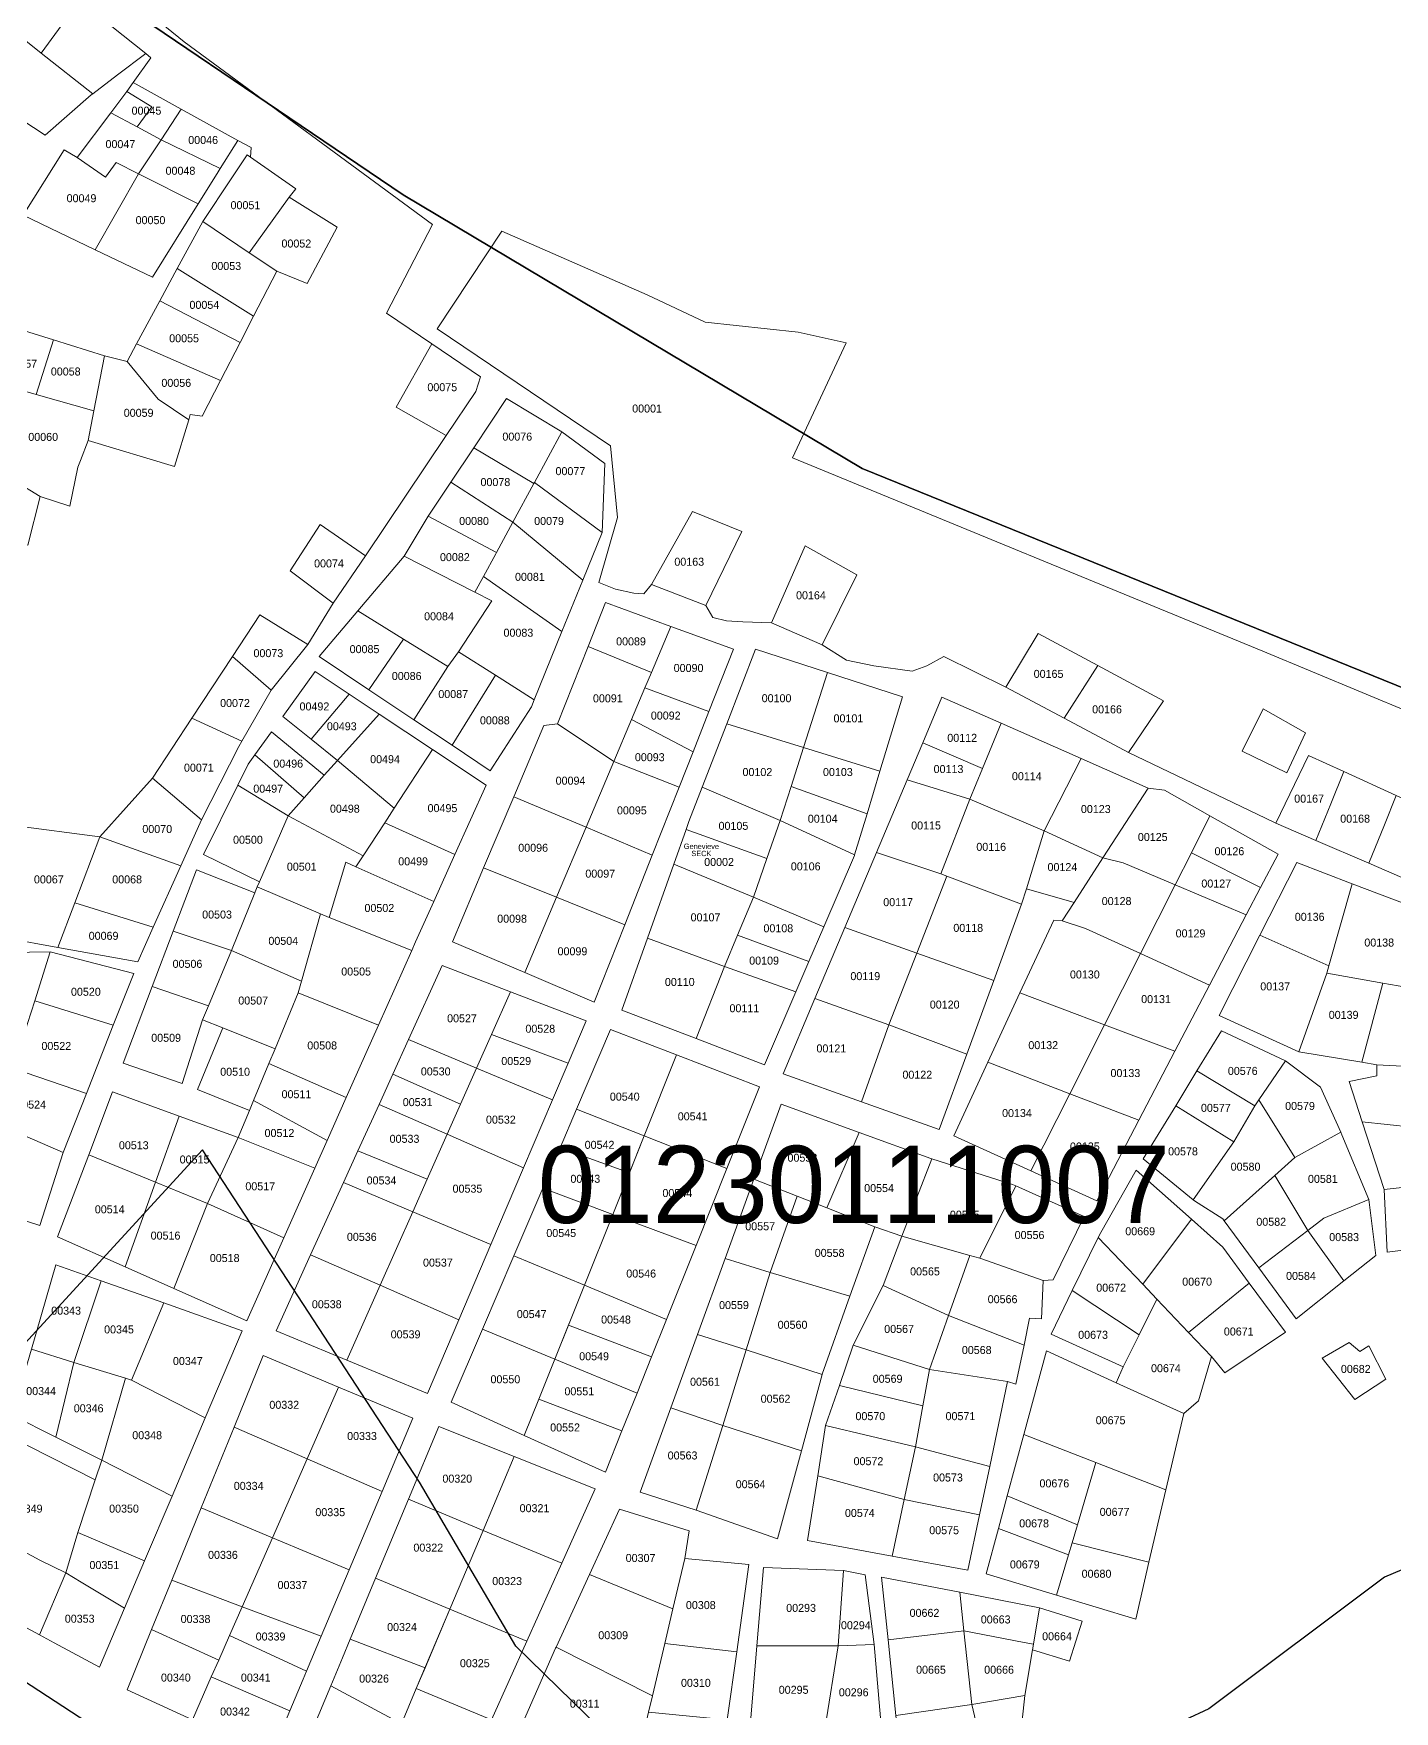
# Model space of a CAD drawing. Header units: metres. Extents: x 245225 to 248406, y 1633796 to 1637634.
# Drawn here: x 245868.9 to 246124, y 1635891.8 to 1636206.3 of the extents above; entities that cross this region are included whole.
import ezdxf
from ezdxf.enums import TextEntityAlignment as Align

# ---------------------------------------------------------------- set-up
doc = ezdxf.new("R2010")
doc.units = ezdxf.units.M
doc.header["$MEASUREMENT"] = 0
doc.layers.add('historique_numero_parcelle', color=7, linetype='Continuous')
doc.layers.add('limites_sections', color=7, linetype='Continuous')
doc.layers.add('LIMITES_PARCELLES', color=7, linetype='Continuous', lineweight=0, true_color=0xffffff)
doc.layers.add('Toponymie', color=7, linetype='Continuous', lineweight=30)
doc.styles.add('Style-FANCY', font='FANCY.shx')

msp = doc.modelspace()

# ---------------------------------------------------------------- linework, layer by layer
at = {"layer": 'limites_parcelles', "flags": 128}
for points in [[(245835.614, 1636254.648), (245897.129, 1636204.774), (245943.696, 1636170.511), (245935.054, 1636153.869), (245943.553, 1636148.119), (245936.903, 1636136.245), (245946.269, 1636130.983), (245931.113, 1636108.426), (245922.646, 1636114.247), (245917.037, 1636105.569), (245925.08, 1636099.536), (245920.318, 1636091.81), (245920.318, 1636091.81), (245911.322, 1636097.314), (245906.217, 1636089.549), (245898.617, 1636077.989), (245891.214, 1636066.728), (245881.371, 1636055.721), (245865.179, 1636057.838)], [(245867.842, 1636110.419), (245870.153, 1636119.539), (245875.762, 1636117.74), (245877.244, 1636125.042), (245877.714, 1636126.27), (245879.149, 1636130.016), (245895.341, 1636125.148), (245898.012, 1636133.922), (245898.305, 1636134.885), (245900.527, 1636134.567), (245903.975, 1636141.28), (245907.631, 1636148.399), (245910.164, 1636153.331), (245914.497, 1636161.766), (245920.212, 1636159.438), (245925.821, 1636170.021), (245916.825, 1636175.63), (245918.095, 1636177.218), (245909.581, 1636183.159), (245909.697, 1636184.931), (245907.208, 1636186.28), (245896.622, 1636192.145), (245887.629, 1636197.128), (245890.912, 1636201.732), (245889.944, 1636202.552), (245877.574, 1636212.408), (245870.364, 1636202.618), (245860.443, 1636210.556)], [(246124.281, 1636063.473), (246114.48, 1636067.957), (246107.855, 1636070.988), (246101.717, 1636058.288), (246099.765, 1636059.222), (246074.094, 1636071.517), (246080.656, 1636081.253), (246068.366, 1636087.841), (246057.161, 1636093.848), (246051.128, 1636083.793), (246039.502, 1636089.561), (246036.327, 1636087.762), (246033.575, 1636086.81), (246026.379, 1636087.762), (246021.299, 1636088.82), (246016.732, 1636091.731), (246023.188, 1636104.854), (246013.557, 1636110.252), (246007.207, 1636095.858), (246001.825, 1636096.017), (245998.756, 1636096.229), (245996.216, 1636096.864), (245994.92, 1636099.086), (246001.666, 1636112.977), (245992.406, 1636116.681), (245984.733, 1636103.055), (245983.304, 1636101.309), (245981.399, 1636101.415), (245978.013, 1636102.156), (245974.838, 1636103.426), (245978.33, 1636115.596), (245977.06, 1636129.037), (245944.569, 1636150.945), (245956.661, 1636169.254), (245983.913, 1636157.348), (245994.761, 1636152.188), (246012.223, 1636150.336), (246021.219, 1636148.352), (246011.165, 1636126.788), (246099.271, 1636090.54), (246127.185, 1636078.899)]]:
    msp.add_lwpolyline(points, dxfattribs=at)
for points in [[(245870.364, 1636202.618), (245880.032, 1636195.021), (245879.757, 1636194.813), (245871.092, 1636187.272), (245851.91, 1636199.84), (245860.443, 1636210.556), (245870.364, 1636202.618)], [(245889.944, 1636202.552), (245884.674, 1636198.548), (245880.032, 1636195.021), (245870.364, 1636202.618), (245877.574, 1636212.408), (245889.944, 1636202.552)], [(245888.344, 1636188.811), (245891.071, 1636192.59), (245886.388, 1636195.467), (245887.629, 1636197.128), (245896.622, 1636192.145), (245892.837, 1636186.401), (245888.344, 1636188.811)], [(245888.344, 1636188.811), (245892.837, 1636186.401), (245888.631, 1636180.017), (245884.404, 1636182.145), (245882.419, 1636179.366), (245877.111, 1636183.039), (245883.4, 1636191.463), (245888.344, 1636188.811)], [(245903.91, 1636180.993), (245903.327, 1636180.058), (245899.796, 1636174.397), (245888.631, 1636180.017), (245892.837, 1636186.401), (245903.91, 1636180.993)], [(245877.111, 1636183.039), (245882.419, 1636179.366), (245884.404, 1636182.145), (245888.631, 1636180.017), (245880.475, 1636165.773), (245866.991, 1636172.257), (245874.664, 1636184.494), (245877.111, 1636183.039)], [(245909.581, 1636183.159), (245918.095, 1636177.218), (245916.825, 1636175.63), (245909.347, 1636165.226), (245900.633, 1636171.08), (245905.965, 1636179.044), (245908.994, 1636183.568), (245909.581, 1636183.159)], [(245914.497, 1636161.766), (245909.347, 1636165.226), (245916.825, 1636175.63), (245925.821, 1636170.021), (245920.212, 1636159.438), (245914.497, 1636161.766)], [(245909.347, 1636165.226), (245914.497, 1636161.766), (245910.164, 1636153.331), (245895.857, 1636162.241), (245900.633, 1636171.08), (245909.347, 1636165.226)], [(245898.012, 1636133.922), (245892.285, 1636137.742), (245886.451, 1636144.833), (245888.239, 1636148.142), (245903.975, 1636141.28), (245900.527, 1636134.567), (245898.305, 1636134.885), (245898.012, 1636133.922)], [(245946.269, 1636130.983), (245936.903, 1636136.245), (245943.553, 1636148.119), (245952.692, 1636141.936), (245951.8, 1636139.216), (245946.269, 1636130.983)], [(245886.451, 1636144.833), (245892.285, 1636137.742), (245898.012, 1636133.922), (245895.341, 1636125.148), (245879.149, 1636130.016), (245880.227, 1636135.592), (245882.218, 1636145.891), (245886.451, 1636144.833)], [(245869.396, 1636138.67), (245880.227, 1636135.592), (245879.149, 1636130.016), (245877.714, 1636126.27), (245877.244, 1636125.042), (245875.762, 1636117.74), (245870.153, 1636119.539), (245856.079, 1636128.144), (245857.145, 1636132.83), (245859.134, 1636141.585), (245869.396, 1636138.67)], [(245962.703, 1636121.966), (245951.423, 1636128.627), (245957.587, 1636137.901), (245967.943, 1636131.63), (245962.815, 1636122.174), (245962.703, 1636121.966)], [(245870.153, 1636119.539), (245867.842, 1636110.419), (245853.596, 1636114.148), (245855.364, 1636124.432), (245855.759, 1636126.735), (245856.079, 1636128.144), (245870.153, 1636119.539)], [(245975.457, 1636112.792), (245971.838, 1636103.845), (245958.77, 1636114.714), (245962.703, 1636121.966), (245962.815, 1636122.174), (245975.457, 1636112.792)], [(245955.677, 1636109.009), (245955.548, 1636108.771), (245953.238, 1636104.513), (245951.645, 1636101.573), (245938.415, 1636108.347), (245942.902, 1636115.808), (245955.677, 1636109.009)], [(245971.838, 1636103.845), (245967.938, 1636094.203), (245953.238, 1636104.513), (245955.548, 1636108.771), (245955.677, 1636109.009), (245958.77, 1636114.714), (245971.838, 1636103.845)], [(245951.645, 1636101.573), (245954.795, 1636099.959), (245948.578, 1636090.434), (245946.593, 1636087.656), (245938.277, 1636092.793), (245929.71, 1636098.085), (245938.415, 1636108.347), (245951.645, 1636101.573)], [(245967.938, 1636094.203), (245962.758, 1636081.4), (245955.525, 1636086.008), (245948.578, 1636090.434), (245954.795, 1636099.959), (245951.645, 1636101.573), (245953.238, 1636104.513), (245967.938, 1636094.203)], [(245995.499, 1636079.2), (245983.502, 1636083.667), (245984.724, 1636086.565), (245988.357, 1636095.184), (246000.116, 1636090.884), (245995.499, 1636079.2)], [(245955.525, 1636086.008), (245947.354, 1636072.895), (245940.179, 1636077.679), (245946.593, 1636087.656), (245948.578, 1636090.434), (245955.525, 1636086.008)], [(245984.724, 1636086.565), (245983.502, 1636083.667), (245980.99, 1636077.708), (245977.669, 1636069.83), (245967.096, 1636076.914), (245972.833, 1636091.425), (245984.724, 1636086.565)], [(245947.354, 1636072.895), (245955.525, 1636086.008), (245962.758, 1636081.4), (245962.228, 1636080.089), (245954.502, 1636068.13), (245947.354, 1636072.895)], [(245907.995, 1636073.687), (245907.406, 1636072.654), (245900.421, 1636058.896), (245891.214, 1636066.728), (245898.617, 1636077.989), (245907.995, 1636073.687)], [(245977.669, 1636069.83), (245972.484, 1636057.53), (245958.904, 1636063.234), (245964.556, 1636076.597), (245967.096, 1636076.914), (245977.669, 1636069.83)], [(246013.205, 1636072.466), (246010.874, 1636065.161), (246008.85, 1636058.817), (245994.252, 1636065.057), (245998.847, 1636076.934), (246013.205, 1636072.466)], [(246065.238, 1636070.425), (246058.292, 1636056.863), (246044.401, 1636062.816), (246046.774, 1636068.565), (246050.267, 1636077.029), (246065.238, 1636070.425)], [(245947.893, 1636052.436), (245934.742, 1636058.369), (245936.54, 1636061.125), (245943.692, 1636072.086), (245953.735, 1636065.405), (245947.893, 1636052.436)], [(245919.617, 1636063.016), (245916.642, 1636059.69), (245907.197, 1636065.408), (245909.152, 1636069.374), (245910.393, 1636071.084), (245919.617, 1636063.016)], [(245936.54, 1636061.125), (245934.742, 1636058.369), (245930.718, 1636052.201), (245916.642, 1636059.69), (245919.617, 1636063.016), (245923.418, 1636067.265), (245925.899, 1636070.04), (245936.54, 1636061.125)], [(246114.48, 1636067.957), (246112.023, 1636061.901), (246109.239, 1636055.039), (246101.717, 1636058.288), (246107.855, 1636070.988), (246114.48, 1636067.957)], [(246124.281, 1636063.473), (246122.059, 1636057.993), (246119.128, 1636050.767), (246109.239, 1636055.039), (246112.023, 1636061.901), (246114.48, 1636067.957), (246124.281, 1636063.473)], [(246006.368, 1636051.697), (245991.211, 1636057.077), (245991.756, 1636058.605), (245994.252, 1636065.057), (246008.85, 1636058.817), (246006.368, 1636051.697)], [(246058.292, 1636056.863), (246054.981, 1636046), (246054.092, 1636043.083), (246040.047, 1636048.389), (246038.977, 1636048.793), (246044.401, 1636062.816), (246058.292, 1636056.863)], [(246085.9, 1636052.753), (246082.869, 1636046.743), (246073.112, 1636050.889), (246069.337, 1636051.802), (246077.798, 1636064.884), (246080.867, 1636064.461), (246089.388, 1636059.671), (246085.9, 1636052.753)], [(246137.7, 1636057.335), (246135.917, 1636052.598), (246132.976, 1636044.786), (246119.128, 1636050.767), (246122.059, 1636057.993), (246124.281, 1636063.473), (246137.7, 1636057.335)], [(245930.718, 1636052.201), (245929.35, 1636050.105), (245927.437, 1636050.959), (245924.345, 1636040.607), (245922.675, 1636041.275), (245910.864, 1636046.356), (245911.263, 1636047.275), (245916.642, 1636059.69), (245930.718, 1636052.201)], [(245881.371, 1636055.721), (245876.667, 1636043.356), (245873.488, 1636035.003), (245863.933, 1636036.707), (245864.593, 1636047.913), (245865.179, 1636057.838), (245881.371, 1636055.721)], [(245947.893, 1636052.436), (245943.915, 1636043.605), (245929.35, 1636050.105), (245930.718, 1636052.201), (245934.742, 1636058.369), (245947.893, 1636052.436)], [(246022.799, 1636052.369), (246022.765, 1636052.255), (246017.032, 1636038.879), (246003.823, 1636044.397), (246006.368, 1636051.697), (246008.85, 1636058.817), (246022.799, 1636052.369)], [(246038.977, 1636048.793), (246040.047, 1636048.389), (246034.423, 1636033.937), (246020.972, 1636038.731), (246026.892, 1636052.783), (246038.977, 1636048.793)], [(245929.35, 1636050.105), (245943.915, 1636043.605), (245940.506, 1636036.036), (245939.79, 1636034.429), (245924.345, 1636040.607), (245927.437, 1636050.959), (245929.35, 1636050.105)], [(246003.823, 1636044.397), (246000.862, 1636037.32), (245998.399, 1636031.432), (245983.968, 1636036.749), (245988.914, 1636050.629), (246003.823, 1636044.397)], [(246076.363, 1636033.84), (246066.051, 1636038.532), (246061.712, 1636040.014), (246063.92, 1636043.428), (246069.337, 1636051.802), (246073.112, 1636050.889), (246082.869, 1636046.743), (246076.363, 1636033.84)], [(245922.675, 1636041.275), (245919.159, 1636028.7), (245906.006, 1636034.449), (245910.39, 1636045.253), (245910.451, 1636045.402), (245910.864, 1636046.356), (245922.675, 1636041.275)], [(246129.11, 1636041.987), (246126.074, 1636027.534), (246121.773, 1636028.302), (246111.257, 1636030.18), (246111.647, 1636031.543), (246116.058, 1636046.95), (246129.11, 1636041.987)], [(245924.345, 1636040.607), (245939.79, 1636034.429), (245933.559, 1636020.429), (245918.547, 1636026.511), (245919.159, 1636028.7), (245922.675, 1636041.275), (245924.345, 1636040.607)], [(246061.712, 1636040.014), (246066.051, 1636038.532), (246076.363, 1636033.84), (246069.632, 1636020.492), (246053.774, 1636026.467), (246060.124, 1636040.119), (246061.712, 1636040.014)], [(246111.647, 1636031.543), (246111.257, 1636030.18), (246106.056, 1636015.46), (246091.133, 1636022.234), (246098.758, 1636037.316), (246111.647, 1636031.543)], [(245869.164, 1636024.994), (245867.825, 1636020.753), (245851.86, 1636024.039), (245851.954, 1636025.152), (245852.69, 1636033.84), (245872.058, 1636034.157), (245869.164, 1636024.994)], [(245919.159, 1636028.7), (245918.547, 1636026.511), (245914.187, 1636016.01), (245904.38, 1636019.926), (245900.609, 1636021.431), (245901.708, 1636024.083), (245906.006, 1636034.449), (245919.159, 1636028.7)], [(245958.293, 1636026.703), (245954.729, 1636018.677), (245951.934, 1636012.385), (245939.188, 1636017.713), (245945.506, 1636031.617), (245958.293, 1636026.703)], [(245901.708, 1636024.083), (245900.609, 1636021.431), (245896.799, 1636009.525), (245885.737, 1636013.282), (245891.179, 1636027.658), (245901.708, 1636024.083)], [(246126.074, 1636027.534), (246133.478, 1636025.535), (246139.349, 1636023.949), (246138.906, 1636022.375), (246137.435, 1636012.133), (246120.661, 1636013.026), (246117.857, 1636013.493), (246121.773, 1636028.302), (246126.074, 1636027.534)], [(245883.884, 1636020.405), (245878.854, 1636007.649), (245865.155, 1636012.298), (245867.825, 1636020.753), (245869.164, 1636024.994), (245883.884, 1636020.405)], [(245914.187, 1636016.01), (245918.547, 1636026.511), (245933.559, 1636020.429), (245927.534, 1636006.89), (245913.03, 1636013.222), (245914.187, 1636016.01)], [(245914.187, 1636016.01), (245913.03, 1636013.222), (245910.163, 1636006.318), (245909.385, 1636004.444), (245899.666, 1636008.367), (245904.38, 1636019.926), (245914.187, 1636016.01)], [(246103.516, 1636013.767), (246098.535, 1636006.404), (246097.803, 1636005.322), (246086.951, 1636011.855), (246091.557, 1636019.376), (246103.516, 1636013.767)], [(245966.185, 1636006.428), (245960.752, 1635993.668), (245946.421, 1635999.969), (245948.938, 1636005.639), (245951.934, 1636012.385), (245966.185, 1636006.428)], [(246113.878, 1636000.393), (246105.308, 1635995.625), (246098.535, 1636006.404), (246103.516, 1636013.767), (246110.077, 1636008.793), (246113.878, 1636000.393)], [(246137.435, 1636012.133), (246136.76, 1636007.432), (246135.372, 1636007.84), (246135.266, 1636005.3), (246134.805, 1636001.869), (246127.264, 1636001.34), (246117.919, 1636002.321), (246115.475, 1636009.851), (246120.661, 1636010.909), (246120.661, 1636013.026), (246137.435, 1636012.133)], [(245923.935, 1635998.805), (245921.629, 1635993.623), (245907.276, 1635999.365), (245909.385, 1636004.444), (245910.163, 1636006.318), (245923.935, 1635998.805)], [(246023.632, 1636000.319), (246017.586, 1635986.186), (246012.042, 1635988.365), (246003.911, 1635991.56), (246009.006, 1636005.618), (246023.632, 1636000.319)], [(246105.308, 1635995.625), (246101.566, 1635992.269), (246092.056, 1635983.742), (246091.768, 1635984.134), (246086.477, 1635987.52), (246086.242, 1635987.711), (246093.834, 1635998.575), (246097.803, 1636005.322), (246098.535, 1636006.404), (246105.308, 1635995.625)], [(246133.316, 1635990.894), (246122.037, 1635989.637), (246117.919, 1636002.321), (246127.264, 1636001.34), (246134.805, 1636001.869), (246133.316, 1635990.894)], [(245857.143, 1635987.07), (245861.58, 1636000.397), (245861.898, 1636001.984), (245874.492, 1635996.587), (245870.128, 1635982.854), (245857.143, 1635987.07)], [(245960.752, 1635993.668), (245954.645, 1635979.323), (245939.982, 1635985.47), (245942.698, 1635991.587), (245946.421, 1635999.969), (245960.752, 1635993.668)], [(246037.265, 1635995.39), (246031.635, 1635980.861), (246026.555, 1635982.661), (246017.586, 1635986.186), (246023.632, 1636000.319), (246037.052, 1635995.458), (246037.265, 1635995.39)], [(246119.179, 1635987.732), (246110.732, 1635984.248), (246107.741, 1635981.96), (246101.566, 1635992.269), (246105.308, 1635995.625), (246113.878, 1636000.393), (246114.099, 1635999.903), (246119.179, 1635987.732)], [(246052.982, 1635990.327), (246046.24, 1635976.734), (246044.38, 1635977.26), (246031.635, 1635980.861), (246037.265, 1635995.39), (246052.398, 1635990.589), (246052.982, 1635990.327)], [(246085.915, 1635984.044), (246076.786, 1635971.862), (246068.446, 1635980.647), (246068.908, 1635981.593), (246075.576, 1635993.235), (246085.915, 1635984.044)], [(246058.113, 1635972.598), (246046.24, 1635976.734), (246052.982, 1635990.327), (246065.839, 1635984.557), (246060.018, 1635972.703), (246058.113, 1635972.598)], [(246122.037, 1635989.637), (246133.316, 1635990.894), (246131.679, 1635978.831), (246131.138, 1635978.948), (246122.566, 1635977.889), (246122.037, 1635989.637)], [(246017.586, 1635986.186), (246026.555, 1635982.661), (246021.922, 1635969.659), (246006.976, 1635974.088), (246012.042, 1635988.365), (246017.586, 1635986.186)], [(246114.46, 1635972.497), (246107.741, 1635981.96), (246110.732, 1635984.248), (246119.179, 1635987.732), (246120.449, 1635977.254), (246114.46, 1635972.497)], [(246096.749, 1635972.067), (246085.353, 1635962.839), (246079.458, 1635969.047), (246076.786, 1635971.862), (246085.915, 1635984.044), (246091.768, 1635978.842), (246096.749, 1635972.067)], [(246076.129, 1635962.409), (246063.579, 1635970.694), (246068.446, 1635980.647), (246076.786, 1635971.862), (246079.458, 1635969.047), (246076.129, 1635962.409)], [(246054.539, 1635960.466), (246040.393, 1635965.986), (246044.38, 1635977.26), (246046.24, 1635976.734), (246058.113, 1635972.598), (246057.796, 1635965.401), (246055.573, 1635965.507), (246054.539, 1635960.466)], [(246021.922, 1635969.659), (246016.712, 1635955.038), (246016.697, 1635954.982), (246002.48, 1635959.548), (246006.976, 1635974.088), (246021.922, 1635969.659)], [(245876.463, 1635957.231), (245881.579, 1635972.525), (245893.332, 1635968.358), (245887.282, 1635953.883), (245886.147, 1635954.234), (245876.463, 1635957.231)], [(246089.652, 1635958.31), (246085.353, 1635962.839), (246096.749, 1635972.067), (246103.516, 1635962.861), (246092.192, 1635955.241), (246089.652, 1635958.31)], [(246085.353, 1635962.839), (246089.652, 1635958.31), (246087.217, 1635950.015), (246084.466, 1635947.621), (246071.825, 1635953.391), (246073.12, 1635956.409), (246076.129, 1635962.409), (246079.458, 1635969.047), (246085.353, 1635962.839)], [(246054.539, 1635960.466), (246053.033, 1635953.124), (246051.446, 1635953.653), (246036.821, 1635955.885), (246040.393, 1635965.986), (246054.539, 1635960.466)], [(245966.626, 1635957.836), (245963.635, 1635950.357), (245960.899, 1635943.515), (245947.2, 1635949.738), (245953.057, 1635963.447), (245966.626, 1635957.836)], [(246071.825, 1635953.391), (246084.466, 1635947.621), (246081.125, 1635933.313), (246067.992, 1635938.447), (246054.502, 1635943.72), (246058.735, 1635959.367), (246071.825, 1635953.391)], [(246115.475, 1635960.956), (246117.486, 1635959.263), (246119.179, 1635960.321), (246122.354, 1635954.077), (246116.533, 1635950.267), (246110.395, 1635957.993), (246115.475, 1635960.956)], [(245873.099, 1635943.232), (245876.463, 1635957.231), (245886.147, 1635954.234), (245881.72, 1635938.906), (245881.716, 1635938.893), (245873.099, 1635943.232)], [(246051.446, 1635953.653), (246048.103, 1635937.704), (246034.175, 1635941.386), (246035.584, 1635949.105), (246036.821, 1635955.885), (246051.446, 1635953.653)], [(245887.282, 1635953.883), (245901.105, 1635946.804), (245894.889, 1635932.159), (245881.72, 1635938.906), (245886.147, 1635954.234), (245887.282, 1635953.883)], [(245880.509, 1635935.238), (245877.228, 1635925.308), (245874.979, 1635917.767), (245870.085, 1635920.148), (245858.84, 1635926.237), (245863.881, 1635943.644), (245880.509, 1635935.238)], [(245894.889, 1635932.159), (245889.739, 1635920.028), (245877.228, 1635925.308), (245880.509, 1635935.238), (245881.716, 1635938.893), (245881.72, 1635938.906), (245894.889, 1635932.159)], [(246081.125, 1635933.313), (246077.956, 1635919.745), (246063.533, 1635923.381), (246064.541, 1635926.788), (246067.992, 1635938.447), (246081.125, 1635933.313)], [(246062.866, 1635921.129), (246049.727, 1635926.076), (246051.39, 1635932.222), (246064.541, 1635926.788), (246063.533, 1635923.381), (246062.866, 1635921.129)], [(245990.98, 1635920.468), (245988.755, 1635911.024), (245973.098, 1635917.44), (245978.743, 1635929.729), (245991.774, 1635925.628), (245990.98, 1635920.468)], [(245874.979, 1635917.767), (245870.036, 1635906.162), (245864.395, 1635909.225), (245855.336, 1635914.142), (245858.84, 1635926.237), (245870.085, 1635920.148), (245874.979, 1635917.767)], [(245889.739, 1635920.028), (245885.983, 1635911.179), (245877.84, 1635916.054), (245874.979, 1635917.767), (245877.228, 1635925.308), (245889.739, 1635920.028)], [(246000.695, 1635902.972), (245987.224, 1635904.521), (245988.755, 1635911.024), (245990.98, 1635920.468), (246002.953, 1635919.344), (246000.695, 1635902.972)], [(246077.956, 1635919.745), (246075.47, 1635909.098), (246060.631, 1635913.577), (246062.866, 1635921.129), (246063.533, 1635923.381), (246077.956, 1635919.745)], [(245885.983, 1635911.179), (245881.265, 1635900.066), (245872.767, 1635904.68), (245870.036, 1635906.162), (245874.979, 1635917.767), (245877.84, 1635916.054), (245885.983, 1635911.179)], [(245988.755, 1635911.024), (245987.224, 1635904.521), (245984.917, 1635894.729), (245966.859, 1635903.858), (245973.098, 1635917.44), (245988.755, 1635911.024)], [(245908.015, 1635911.412), (245905.651, 1635906.03), (245904.632, 1635903.71), (245903.624, 1635901.417), (245891.048, 1635907.126), (245894.824, 1635916.401), (245908.015, 1635911.412)], [(246057.43, 1635911.223), (246056.287, 1635904.398), (246054.581, 1635904.73), (246043.267, 1635906.929), (246042.493, 1635914.124), (246057.43, 1635911.223)], [(246056.114, 1635903.37), (246056.287, 1635904.398), (246057.43, 1635911.223), (246065.463, 1635908.734), (246063.082, 1635901.193), (246056.114, 1635903.37)], [(245903.624, 1635901.417), (245902.24, 1635898.265), (245898.72, 1635890.252), (245886.451, 1635895.833), (245891.048, 1635907.126), (245903.624, 1635901.417)], [(245919.45, 1635897.853), (245916.959, 1635891.929), (245902.24, 1635898.265), (245903.624, 1635901.417), (245904.632, 1635903.71), (245905.651, 1635906.03), (245920.072, 1635899.333), (245919.45, 1635897.853)], [(245940.652, 1635896.094), (245937.856, 1635889.48), (245924.645, 1635896.599), (245926.841, 1635901.874), (245928.296, 1635905.37), (245942.289, 1635899.968), (245940.652, 1635896.094)], [(246056.287, 1635904.398), (246056.114, 1635903.37), (246054.679, 1635894.804), (246044.757, 1635893.084), (246043.267, 1635906.929), (246054.581, 1635904.73), (246056.287, 1635904.398)], [(245984.917, 1635894.729), (245984.194, 1635891.662), (245982.046, 1635882.541), (245960.753, 1635889.98), (245966.771, 1635903.667), (245966.859, 1635903.858), (245984.917, 1635894.729)], [(246000.695, 1635902.972), (245998.934, 1635890.206), (245984.194, 1635891.662), (245984.917, 1635894.729), (245987.224, 1635904.521), (246000.695, 1635902.972)], [(245934.896, 1635882.476), (245937.856, 1635889.48), (245940.652, 1635896.094), (245954.735, 1635890.199), (245948.539, 1635876.392), (245934.896, 1635882.476)], [(246048.461, 1635877.474), (246032.322, 1635874.034), (246031.504, 1635881.861), (246030.547, 1635891.022), (246044.757, 1635893.084), (246046.959, 1635883.805), (246048.461, 1635877.474)], [(246048.461, 1635877.474), (246046.959, 1635883.805), (246044.757, 1635893.084), (246054.679, 1635894.804), (246052.896, 1635877.778), (246048.461, 1635877.474)]]:
    msp.add_lwpolyline(points, close=True, dxfattribs=at)
at = {"layer": 'limites_parcelles'}
for points in [[(245888.344, 1636188.811), (245883.4, 1636191.463), (245886.388, 1636195.467), (245891.071, 1636192.59)], [(245903.91, 1636180.993), (245892.837, 1636186.401), (245896.622, 1636192.145), (245907.208, 1636186.28)], [(245899.796, 1636174.397), (245891.2, 1636160.615), (245880.475, 1636165.773), (245888.631, 1636180.017)], [(245910.164, 1636153.331), (245907.631, 1636148.399), (245892.585, 1636156.185), (245895.857, 1636162.241)], [(245907.631, 1636148.399), (245903.975, 1636141.28), (245888.239, 1636148.142), (245892.585, 1636156.185)], [(245872.658, 1636148.882), (245869.396, 1636138.67), (245859.134, 1636141.585), (245861.58, 1636152.347)], [(245869.396, 1636138.67), (245872.658, 1636148.882), (245882.218, 1636145.891), (245880.227, 1636135.592)], [(245975.457, 1636112.792), (245962.815, 1636122.174), (245967.943, 1636131.63), (245975.986, 1636125.704)], [(245962.703, 1636121.966), (245958.77, 1636114.714), (245947.158, 1636122.21), (245951.423, 1636128.627)], [(245958.77, 1636114.714), (245955.677, 1636109.009), (245942.902, 1636115.808), (245947.158, 1636122.21)], [(245994.92, 1636099.086), (245984.733, 1636103.055), (245992.406, 1636116.681), (246001.666, 1636112.977)], [(245931.113, 1636108.426), (245925.08, 1636099.536), (245917.037, 1636105.569), (245922.646, 1636114.247)], [(246016.732, 1636091.731), (246007.207, 1636095.858), (246013.557, 1636110.252), (246023.188, 1636104.854)], [(245920.318, 1636091.81), (245913.439, 1636083.238), (245906.217, 1636089.549), (245911.322, 1636097.314)], [(245938.277, 1636092.793), (245931.785, 1636083.275), (245922.435, 1636089.508), (245929.71, 1636098.085)], [(245988.357, 1636095.184), (245984.724, 1636086.565), (245972.833, 1636091.425), (245976.092, 1636099.668)], [(246068.366, 1636087.841), (246062.063, 1636077.948), (246051.128, 1636083.793), (246057.161, 1636093.848)], [(245946.593, 1636087.656), (245940.179, 1636077.679), (245931.785, 1636083.275), (245938.277, 1636092.793)], [(246017.695, 1636086.539), (246013.205, 1636072.466), (245998.847, 1636076.934), (246004.244, 1636090.884)], [(245913.439, 1636083.238), (245907.995, 1636073.687), (245898.617, 1636077.989), (245906.217, 1636089.549)], [(246062.063, 1636077.948), (246068.366, 1636087.841), (246080.656, 1636081.253), (246074.094, 1636071.517)], [(245928.077, 1636082.475), (245920.974, 1636074.013), (245915.638, 1636078.317), (245921.72, 1636086.704)], [(246027.53, 1636068.009), (246013.205, 1636072.466), (246017.695, 1636086.539), (246031.761, 1636081.994)], [(245920.974, 1636074.013), (245928.077, 1636082.475), (245933.684, 1636078.744), (245925.899, 1636070.04)], [(245992.529, 1636071.684), (245980.99, 1636077.708), (245983.502, 1636083.667), (245995.499, 1636079.2)], [(246046.774, 1636068.565), (246035.547, 1636073.327), (246039.169, 1636081.924), (246050.267, 1636077.029)], [(245943.692, 1636072.086), (245936.54, 1636061.125), (245925.899, 1636070.04), (245933.684, 1636078.744)], [(245992.529, 1636071.684), (245989.897, 1636065.026), (245977.669, 1636069.83), (245980.99, 1636077.708)], [(246107.297, 1636075.224), (246099.36, 1636079.722), (246095.391, 1636071.785), (246103.765, 1636067.721)], [(246107.297, 1636075.224), (246103.765, 1636067.721), (246095.391, 1636071.785), (246099.36, 1636079.722)], [(245919.617, 1636063.016), (245910.393, 1636071.084), (245913.55, 1636075.437), (245923.418, 1636067.265)], [(246025.123, 1636060.05), (246010.874, 1636065.161), (246013.205, 1636072.466), (246027.53, 1636068.009)], [(246046.774, 1636068.565), (246044.401, 1636062.816), (246032.632, 1636066.407), (246035.547, 1636073.327)], [(245989.897, 1636065.026), (245984.878, 1636052.325), (245972.484, 1636057.53), (245977.669, 1636069.83)], [(246069.337, 1636051.802), (246058.292, 1636056.863), (246065.238, 1636070.425), (246077.798, 1636064.884)], [(245900.421, 1636058.896), (245896.556, 1636050.311), (245881.371, 1636055.721), (245891.214, 1636066.728)], [(245916.642, 1636059.69), (245911.263, 1636047.275), (245900.786, 1636052.405), (245907.197, 1636065.408)], [(246025.123, 1636060.05), (246022.799, 1636052.369), (246008.85, 1636058.817), (246010.874, 1636065.161)], [(246044.401, 1636062.816), (246038.977, 1636048.793), (246026.892, 1636052.783), (246032.632, 1636066.407)], [(245972.484, 1636057.53), (245966.952, 1636044.41), (245953.273, 1636049.921), (245958.904, 1636063.234)], [(246098.878, 1636046.262), (246085.9, 1636052.753), (246089.388, 1636059.671), (246102.14, 1636052.502)], [(245896.556, 1636050.311), (245891.364, 1636038.779), (245876.667, 1636043.356), (245881.371, 1636055.721)], [(245984.878, 1636052.325), (245979.717, 1636039.267), (245966.952, 1636044.41), (245972.484, 1636057.53)], [(246006.368, 1636051.697), (246003.823, 1636044.397), (245988.914, 1636050.629), (245991.211, 1636057.077)], [(246063.92, 1636043.428), (246054.981, 1636046), (246058.292, 1636056.863), (246069.337, 1636051.802)], [(246098.878, 1636046.262), (246096.174, 1636041.09), (246082.869, 1636046.743), (246085.9, 1636052.753)], [(245906.006, 1636034.449), (245895.12, 1636038.068), (245899.469, 1636049.555), (245910.39, 1636045.253)], [(245966.952, 1636044.41), (245960.993, 1636030.273), (245947.411, 1636036.062), (245953.273, 1636049.921)], [(246116.058, 1636046.95), (246111.647, 1636031.543), (246098.758, 1636037.316), (246105.632, 1636050.914)], [(246054.092, 1636043.083), (246048.862, 1636028.791), (246034.423, 1636033.937), (246040.047, 1636048.389)], [(246096.174, 1636041.09), (246089.305, 1636027.952), (246076.363, 1636033.84), (246082.869, 1636046.743)], [(245891.364, 1636038.779), (245888.462, 1636032.332), (245873.488, 1636035.003), (245876.667, 1636043.356)], [(245979.717, 1636039.267), (245973.976, 1636024.738), (245960.993, 1636030.273), (245966.952, 1636044.41)], [(246014.234, 1636032.349), (246000.862, 1636037.32), (246003.823, 1636044.397), (246017.032, 1636038.879)], [(245906.006, 1636034.449), (245901.708, 1636024.083), (245891.179, 1636027.658), (245895.12, 1636038.068)], [(246014.234, 1636032.349), (246011.799, 1636026.668), (245998.399, 1636031.432), (246000.862, 1636037.32)], [(246034.423, 1636033.937), (246029.188, 1636020.483), (246015.357, 1636025.403), (246020.972, 1636038.731)], [(245883.884, 1636020.405), (245869.164, 1636024.994), (245872.058, 1636034.157), (245887.721, 1636030.136)], [(245998.399, 1636031.432), (245993.102, 1636017.912), (245979.161, 1636023.257), (245983.968, 1636036.749)], [(246048.862, 1636028.791), (246043.815, 1636014.999), (246029.188, 1636020.483), (246034.423, 1636033.937)], [(246089.305, 1636027.952), (246082.81, 1636015.527), (246069.632, 1636020.492), (246076.363, 1636033.84)], [(246011.799, 1636026.668), (246005.937, 1636012.991), (245993.102, 1636017.912), (245998.399, 1636031.432)], [(246121.773, 1636028.302), (246117.857, 1636013.493), (246106.056, 1636015.46), (246111.257, 1636030.18)], [(245969.118, 1636013.316), (245954.729, 1636018.677), (245958.293, 1636026.703), (245972.494, 1636021.246)], [(246029.188, 1636020.483), (246024.077, 1636006.079), (246009.43, 1636011.333), (246015.357, 1636025.403)], [(246069.632, 1636020.492), (246063.123, 1636007.587), (246047.783, 1636013.512), (246053.774, 1636026.467)], [(245969.118, 1636013.316), (245966.185, 1636006.428), (245951.934, 1636012.385), (245954.729, 1636018.677)], [(245989.427, 1636014.851), (245983.353, 1635999.663), (245970.667, 1636004.661), (245977.045, 1636019.588)], [(246043.815, 1636014.999), (246038.64, 1636000.855), (246024.077, 1636006.079), (246029.188, 1636020.483)], [(246082.81, 1636015.527), (246076.048, 1636002.594), (246063.123, 1636007.587), (246069.632, 1636020.492)], [(245951.934, 1636012.385), (245948.938, 1636005.639), (245936.256, 1636011.261), (245939.188, 1636017.713)], [(245998.852, 1635993.556), (245983.353, 1635999.663), (245989.427, 1636014.851), (246004.985, 1636008.899)], [(245878.854, 1636007.649), (245874.492, 1635996.587), (245861.898, 1636001.984), (245865.155, 1636012.298)], [(245923.935, 1635998.805), (245910.163, 1636006.318), (245913.03, 1636013.222), (245927.534, 1636006.89)], [(246063.123, 1636007.587), (246055.832, 1635993.127), (246041.391, 1635999.691), (246047.783, 1636013.512)], [(246097.803, 1636005.322), (246093.834, 1635998.575), (246082.961, 1636005.338), (246086.951, 1636011.855)], [(245948.938, 1636005.639), (245946.421, 1635999.969), (245933.672, 1636005.575), (245936.256, 1636011.261)], [(245896.227, 1636003.382), (245891.781, 1635991.006), (245879.263, 1635996.157), (245883.714, 1636007.932)], [(245942.698, 1635991.587), (245929.707, 1635996.848), (245933.672, 1636005.575), (245946.421, 1635999.969)], [(246076.048, 1636002.594), (246068.167, 1635987.52), (246055.832, 1635993.127), (246063.123, 1636007.587)], [(245907.276, 1635999.365), (245901.561, 1635986.982), (245891.781, 1635991.006), (245896.227, 1636003.382)], [(245980.602, 1635992.783), (245967.592, 1635997.463), (245970.667, 1636004.661), (245983.353, 1635999.663)], [(246093.834, 1635998.575), (246086.242, 1635987.711), (246076.846, 1635995.352), (246082.961, 1636005.338)], [(245921.629, 1635993.623), (245915.828, 1635980.589), (245901.561, 1635986.982), (245907.276, 1635999.365)], [(245998.852, 1635993.556), (245993.09, 1635979.141), (245977.473, 1635984.96), (245983.353, 1635999.663)], [(245891.781, 1635991.006), (245886.075, 1635975.125), (245873.434, 1635980.738), (245879.263, 1635996.157)], [(245942.698, 1635991.587), (245939.982, 1635985.47), (245927.008, 1635990.909), (245929.707, 1635996.848)], [(245980.602, 1635992.783), (245977.473, 1635984.96), (245964.34, 1635989.854), (245967.592, 1635997.463)], [(245901.561, 1635986.982), (245895.231, 1635971.059), (245886.075, 1635975.125), (245891.781, 1635991.006)], [(245939.982, 1635985.47), (245933.859, 1635971.682), (245920.856, 1635977.37), (245927.008, 1635990.909)], [(245977.473, 1635984.96), (245972.164, 1635971.683), (245958.944, 1635977.224), (245964.34, 1635989.854)], [(246012.042, 1635988.365), (246006.976, 1635974.088), (245998.531, 1635976.717), (246003.911, 1635991.56)], [(246107.741, 1635981.96), (246098.537, 1635974.917), (246092.056, 1635983.742), (246101.566, 1635992.269)], [(245915.828, 1635980.589), (245908.888, 1635964.995), (245895.231, 1635971.059), (245901.561, 1635986.982)], [(245954.645, 1635979.323), (245948.639, 1635965.217), (245933.859, 1635971.682), (245939.982, 1635985.47)], [(245993.09, 1635979.141), (245987.535, 1635965.241), (245972.164, 1635971.683), (245977.473, 1635984.96)], [(246044.38, 1635977.26), (246040.393, 1635965.986), (246028.143, 1635971.654), (246031.635, 1635980.861)], [(246114.46, 1635972.497), (246105.527, 1635965.401), (246098.537, 1635974.917), (246107.741, 1635981.96)], [(245933.859, 1635971.682), (245927.632, 1635957.659), (245914.391, 1635963.143), (245920.856, 1635977.37)], [(245972.164, 1635971.683), (245966.626, 1635957.836), (245953.057, 1635963.447), (245958.944, 1635977.224)], [(245881.579, 1635972.525), (245876.463, 1635957.231), (245868.528, 1635959.686), (245873.116, 1635975.526)], [(246006.976, 1635974.088), (246002.48, 1635959.548), (245993.369, 1635962.474), (245998.531, 1635976.717)], [(245948.639, 1635965.217), (245942.755, 1635951.396), (245927.632, 1635957.659), (245933.859, 1635971.682)], [(245984.754, 1635958.284), (245969.174, 1635964.207), (245972.164, 1635971.683), (245987.535, 1635965.241)], [(246040.393, 1635965.986), (246036.821, 1635955.885), (246022.533, 1635960.436), (246028.143, 1635971.654)], [(245901.105, 1635946.804), (245887.282, 1635953.883), (245893.332, 1635968.358), (245908.041, 1635963.143)], [(246076.129, 1635962.409), (246073.12, 1635956.409), (246059.595, 1635962.543), (246063.579, 1635970.694)], [(245984.754, 1635958.284), (245982.029, 1635951.467), (245966.626, 1635957.836), (245969.174, 1635964.207)], [(246002.48, 1635959.548), (245998.106, 1635945.398), (245988.369, 1635948.679), (245993.369, 1635962.474)], [(245876.463, 1635957.231), (245873.099, 1635943.232), (245864.95, 1635947.335), (245868.528, 1635959.686)], [(245926.091, 1635952.566), (245920.195, 1635939.141), (245906.511, 1635945.108), (245911.957, 1635958.487)], [(246016.697, 1635954.982), (246012.82, 1635940.614), (245998.106, 1635945.398), (246002.48, 1635959.548)], [(246036.821, 1635955.885), (246035.584, 1635949.105), (246019.931, 1635952.893), (246022.533, 1635960.436)], [(245979.198, 1635944.386), (245963.635, 1635950.357), (245966.626, 1635957.836), (245982.029, 1635951.467)], [(245934.235, 1635933.02), (245920.195, 1635939.141), (245926.091, 1635952.566), (245940.003, 1635946.739)], [(246035.584, 1635949.105), (246034.175, 1635941.386), (246017.347, 1635945.407), (246019.931, 1635952.893)], [(245979.198, 1635944.386), (245976.092, 1635936.614), (245960.899, 1635943.515), (245963.635, 1635950.357)], [(245998.106, 1635945.398), (245993.131, 1635929.523), (245982.639, 1635932.913), (245988.369, 1635948.679)], [(245920.195, 1635939.141), (245913.698, 1635924.352), (245900.345, 1635929.962), (245906.511, 1635945.108)], [(245959.026, 1635939.566), (245953.18, 1635925.735), (245939.198, 1635931.558), (245944.871, 1635945.187)], [(246012.82, 1635940.614), (246008.371, 1635924.126), (245993.131, 1635929.523), (245998.106, 1635945.398)], [(246032.071, 1635931.498), (246015.876, 1635935.967), (246017.347, 1635945.407), (246034.175, 1635941.386)], [(246067.992, 1635938.447), (246064.541, 1635926.788), (246051.39, 1635932.222), (246054.502, 1635943.72)], [(245967.926, 1635919.593), (245953.18, 1635925.735), (245959.026, 1635939.566), (245974.187, 1635933.545)], [(246048.103, 1635937.704), (246046.21, 1635928.67), (246032.071, 1635931.498), (246034.175, 1635941.386)], [(245934.235, 1635933.02), (245928.055, 1635918.32), (245913.698, 1635924.352), (245920.195, 1635939.141)], [(246032.071, 1635931.498), (246029.817, 1635920.909), (246013.981, 1635923.808), (246015.876, 1635935.967)], [(245913.698, 1635924.352), (245908.015, 1635911.412), (245894.824, 1635916.401), (245900.345, 1635929.962)], [(245953.18, 1635925.735), (245946.944, 1635910.982), (245933.035, 1635916.754), (245939.198, 1635931.558)], [(246046.21, 1635928.67), (246044.037, 1635918.305), (246029.817, 1635920.909), (246032.071, 1635931.498)], [(245922.823, 1635905.878), (245908.015, 1635911.412), (245913.698, 1635924.352), (245928.055, 1635918.32)], [(245967.926, 1635919.593), (245961.374, 1635904.994), (245946.944, 1635910.982), (245953.18, 1635925.735)], [(246062.866, 1635921.129), (246060.631, 1635913.577), (246047.424, 1635917.564), (246049.727, 1635926.076)], [(246019.688, 1635904.064), (246004.495, 1635904.123), (246005.731, 1635918.749), (246020.707, 1635918.21)], [(246026.435, 1635904.329), (246019.688, 1635904.064), (246020.707, 1635918.21), (246024.754, 1635917.415)], [(245942.289, 1635899.968), (245928.296, 1635905.37), (245933.035, 1635916.754), (245946.944, 1635910.982)], [(246042.493, 1635914.124), (246043.267, 1635906.929), (246029.061, 1635905.244), (246027.836, 1635916.97)], [(245922.823, 1635905.878), (245920.072, 1635899.333), (245905.651, 1635906.03), (245908.015, 1635911.412)], [(245961.374, 1635904.994), (245954.735, 1635890.199), (245940.652, 1635896.094), (245946.944, 1635910.982)], [(246044.757, 1635893.084), (246030.547, 1635891.022), (246029.061, 1635905.244), (246043.267, 1635906.929)], [(246019.688, 1635904.064), (246017.261, 1635888.837), (246003.283, 1635889.777), (246004.495, 1635904.123)], [(246027.827, 1635888.435), (246017.261, 1635888.837), (246019.688, 1635904.064), (246026.435, 1635904.329)], [(245916.959, 1635891.929), (245913.439, 1635883.556), (245898.72, 1635890.252), (245902.24, 1635898.265)], [(245937.856, 1635889.48), (245934.896, 1635882.476), (245921.291, 1635888.544), (245924.645, 1635896.599)]]:
    msp.add_3dface(points, dxfattribs=at)
at = {"layer": 'limites_sections', "flags": 128}
for points in [[(246708.467, 1636259.799), (246673.764, 1636188.884), (246620.2, 1636120.986), (246595.877, 1636096.663), (246559.847, 1636060.633), (246487.423, 1636042.527), (246370.152, 1636042.527), (246329.749, 1636042.527), (246232.429, 1636048.562), (246152.461, 1636072.704), (246024.209, 1636124.758), (245938.206, 1636176.059), (245865.781, 1636225.096)], [(245865.781, 1636225.096), (245938.206, 1636176.059), (246024.209, 1636124.758), (246152.461, 1636072.704), (246227.227729, 1636050.132242), (246229.521, 1636041.1553), (246236.1971, 1635957.3869), (246216.2823, 1635953.797), (246199.4548, 1635943.7428), (246162.8363, 1635934.2178), (246122.0904, 1635916.9669), (246089.1762, 1635892.3077), (246052.6682, 1635875.3017), (246004.1668, 1635860.211), (245959.2966, 1635904.0332), (245941.2711, 1635934.7682), (245900.5969, 1635997.0369), (245847.1826, 1635938.8737), (245831.4695, 1635955.148), (245796.6762, 1635977.0341), (245759.934, 1635983.464), (245759.934, 1635983.464), (245730.862192, 1635986.490075), (245715.487, 1635996.523)], [(245715.487, 1635996.523), (245917.985, 1635864.385), (246128.206, 1635727.098), (246186.553, 1635682.48), (246186.553, 1635682.48), (246192.559, 1635664.461), (246182.5837, 1635671.2887), (246145.2107, 1635680.1521), (246130.5263, 1635682.7715), (246116.5484, 1635692.4804), (246162.4213, 1635620.4868), (246153.3619, 1635614.4665), (246145.6977, 1635609.3733), (246144.2542, 1635608.4141), (246137.491, 1635603.9197), (246124.8713, 1635601.1517), (246080.7562, 1635591.4755), (246056.2489, 1635586.1001), (245757.2987, 1635487.3796), (245709.8511, 1635473.3519)]]:
    msp.add_lwpolyline(points, dxfattribs=at)

# ---------------------------------------------------------------- texts
at = {"layer": 'historique_numero_parcelle', "style": 'Style-FANCY'}
for s, p in [('00045', (245890.09538, 1636191.845386)), ('00047', (245885.203891, 1636185.576318)), ('00046', (245900.71594, 1636186.34738)), ('00048', (245896.461015, 1636180.581178)), ('00049', (245877.921102, 1636175.430988)), ('00050', (245890.849205, 1636171.324246)), ('00051', (245908.638173, 1636174.128381)), ('00052', (245918.180344, 1636166.941582)), ('00053', (245905.047033, 1636162.732172)), ('00054', (245900.942873, 1636155.442704)), ('00055', (245897.146525, 1636149.179922)), ('00057', (245866.813303, 1636144.419585)), ('00058', (245874.962992, 1636142.952891)), ('00056', (245895.680754, 1636140.823435)), ('00075', (245945.524538, 1636140.013316)), ('00059', (245888.623981, 1636135.208749)), ('00001', (245983.903592, 1636136.014363)), ('00060', (245870.74157, 1636130.691332)), ('00076', (245959.581286, 1636130.747479)), ('00077', (245969.533873, 1636124.27936)), ('00078', (245955.477126, 1636122.225989)), ('00080', (245951.47557, 1636114.936521)), ('00079', (245965.532318, 1636114.936521)), ('00074', (245924.29284, 1636106.979708)), ('00082', (245947.88443, 1636108.160397)), ('00163', (245991.806703, 1636107.296316)), ('00081', (245961.941178, 1636104.464329)), ('00164', (246014.610441, 1636101.007867)), ('00084', (245944.908914, 1636097.072193)), ('00083', (245959.786494, 1636093.992136)), ('00073', (245912.937692, 1636090.159482)), ('00085', (245930.954771, 1636090.912079)), ('00089', (245980.890853, 1636092.366856)), ('00090', (245991.678931, 1636087.380098)), ('00086', (245938.855279, 1636085.88132)), ('00165', (246059.140575, 1636086.274929)), ('00072', (245906.682513, 1636080.812977)), ('00492', (245921.567228, 1636080.174788)), ('00087', (245947.576618, 1636082.493258)), ('00091', (245976.55217, 1636081.689326)), ('00100', (246008.165194, 1636081.711327)), ('00088', (245955.374522, 1636077.565167)), ('00092', (245987.398878, 1636078.4626)), ('00101', (246021.631969, 1636077.938257)), ('00166', (246070.093552, 1636079.62714)), ('00493', (245926.69324, 1636076.453577)), ('00112', (246042.954361, 1636074.287107)), ('00093', (245984.408705, 1636070.65979)), ('00071', (245899.910649, 1636068.698087)), ('00496', (245916.656894, 1636069.457448)), ('00494', (245934.801049, 1636070.285083)), ('00102', (246004.574054, 1636067.876739)), ('00103', (246019.656842, 1636067.876739)), ('00113', (246040.389262, 1636068.434999)), ('00497', (245912.904519, 1636064.764029)), ('00094', (245969.560441, 1636066.259709)), ('00114', (246055.061633, 1636067.100308)), ('00167', (246107.96542, 1636062.892166)), ('00498', (245927.269078, 1636061.009293)), ('00495', (245945.561905, 1636061.111962)), ('00095', (245981.052088, 1636060.68994)), ('00104', (246016.809581, 1636059.124245)), ('00123', (246067.989737, 1636060.940195)), ('00168', (246116.584155, 1636059.13743)), ('00070', (245892.112746, 1636057.199209)), ('00500', (245909.108171, 1636055.186519)), ('00105', (246000.085129, 1636057.789553)), ('00115', (246036.182498, 1636057.860138)), ('00125', (246078.660552, 1636055.704098)), ('00096', (245962.557718, 1636053.682811)), ('00116', (246048.392373, 1636053.856064)), ('00126', (246093.025112, 1636053.034716)), ('00501', (245919.192678, 1636050.141093)), ('00499', (245940.065263, 1636051.138445)), ('00097', (245975.126707, 1636048.831722)), ('00002', (245997.392095, 1636051.017439)), ('00106', (246013.628857, 1636050.19208)), ('00124', (246061.730893, 1636050.057328)), ('00067', (245871.797155, 1636047.753702)), ('00068', (245886.469526, 1636047.753702)), ('00127', (246090.562616, 1636046.977271)), ('00502', (245933.73313, 1636042.396951)), ('00117', (246030.949694, 1636043.48654)), ('00128', (246071.888688, 1636043.691877)), ('00503', (245903.318374, 1636041.164928)), ('00098', (245958.607464, 1636040.387233)), ('00107', (245994.852326, 1636040.643905)), ('00136', (246108.069422, 1636040.740156)), ('00069', (245882.057554, 1636037.178841)), ('00504', (245915.733458, 1636036.236837)), ('00108', (246008.498657, 1636038.590533)), ('00118', (246044.083005, 1636038.661118)), ('00129', (246085.740228, 1636037.634433)), ('00099', (245969.919555, 1636034.278454)), ('00138', (246121.10013, 1636035.914734)), ('00506', (245897.777758, 1636031.924758)), ('00505', (245929.379789, 1636030.487398)), ('00109', (246005.830953, 1636032.533089)), ('00130', (246065.937657, 1636029.934291)), ('00520', (245878.736832, 1636026.690037)), ('00110', (245990.029938, 1636028.529015)), ('00119', (246024.793454, 1636029.626285)), ('00137', (246101.605371, 1636027.70125)), ('00507', (245910.090238, 1636025.045965)), ('00111', (246002.137209, 1636023.600924)), ('00120', (246039.671034, 1636024.28752)), ('00131', (246079.276176, 1636025.314206)), ('00527', (245949.219365, 1636021.717028)), ('00139', (246114.43087, 1636022.362485)), ('00509', (245893.776203, 1636018.064503)), ('00528', (245963.891736, 1636019.766326)), ('00522', (245873.196216, 1636016.52585)), ('00508', (245923.018342, 1636016.627143)), ('00121', (246018.432006, 1636016.074036)), ('00132', (246058.139753, 1636016.690047)), ('00510', (245906.704306, 1636011.699053)), ('00530', (245944.294373, 1636011.758179)), ('00529', (245959.37716, 1636013.708881)), ('00122', (246034.540834, 1636011.145945)), ('00133', (246073.530352, 1636011.453951)), ('00576', (246095.527166, 1636011.856951)), ('00524', (245868.476433, 1636005.540314)), ('00511', (245918.195954, 1636007.489642)), ('00531', (245940.908441, 1636006.008739)), ('00540', (245979.718402, 1636007.035425)), ('00577', (246090.484913, 1636004.934157)), ('00579', (246106.256613, 1636005.286164)), ('00532', (245956.504248, 1636002.723346)), ('00541', (245992.441298, 1636003.339357)), ('00134', (246053.214761, 1636003.959146)), ('00512', (245915.013136, 1636000.214841)), ('00533', (245938.445945, 1635999.129946)), ('00513', (245887.716285, 1635997.926799)), ('00515', (245899.105329, 1635995.257417)), ('00542', (245974.998619, 1635998.000592)), ('00553', (246013.008819, 1635995.583298)), ('00135', (246065.937657, 1635997.696364)), ('00578', (246084.328673, 1635996.779341)), ('00580', (246096.054844, 1635993.904621)), ('00517', (245911.417808, 1635990.226657)), ('00534', (245934.136577, 1635991.327136)), ('00535', (245950.245405, 1635989.787108)), ('00543', (245972.330915, 1635991.635142)), ('00544', (245989.568386, 1635988.965759)), ('00554', (246027.373378, 1635989.892526)), ('00581', (246110.536665, 1635991.616579)), ('00514', (245883.201709, 1635985.914578)), ('00557', (246005.093653, 1635982.735061)), ('00555', (246043.438232, 1635984.905768)), ('00582', (246100.862574, 1635983.579098)), ('00516', (245893.667317, 1635980.986487)), ('00536', (245930.442833, 1635980.752275)), ('00545', (245967.816339, 1635981.470955)), ('00556', (246055.574819, 1635981.092364)), ('00669', (246076.306061, 1635981.797327)), ('00583', (246114.523563, 1635980.704378)), ('00518', (245904.748548, 1635976.777077)), ('00558', (246018.109703, 1635977.748303)), ('00537', (245944.704789, 1635975.926853)), ('00546', (245982.796522, 1635973.873482)), ('00565', (246035.979288, 1635974.27476)), ('00584', (246106.432505, 1635973.429578)), ('00672', (246070.86805, 1635971.222466)), ('00670', (246086.976877, 1635972.35182)), ('00343', (245875.037232, 1635966.922532)), ('00538', (245923.876178, 1635968.124042)), ('00559', (246000.183319, 1635967.965456)), ('00566', (246050.523405, 1635969.064331)), ('00547', (245962.275723, 1635966.276008)), ('00548', (245978.076739, 1635965.249323)), ('00560', (246011.161947, 1635964.269388)), ('00345', (245884.945846, 1635963.402468)), ('00539', (245938.651153, 1635962.477272)), ('00567', (246031.131249, 1635963.494561)), ('00673', (246067.482118, 1635962.39297)), ('00671', (246094.774781, 1635963.008981)), ('00347', (245897.844634, 1635957.477025)), ('00549', (245973.972579, 1635958.37053)), ('00568', (246045.675366, 1635959.541822)), ('00674', (246081.128449, 1635956.130188)), ('00682', (246116.706385, 1635955.996352)), ('00344', (245870.346763, 1635951.844922)), ('00550', (245957.350731, 1635954.05845)), ('00551', (245971.202271, 1635951.799742)), ('00561', (245994.745307, 1635953.591858)), ('00569', (246028.976566, 1635954.151723)), ('00346', (245879.258653, 1635948.618196)), ('00332', (245915.913931, 1635949.270874)), ('00562', (246007.981223, 1635950.409133)), ('00552', (245968.534567, 1635945.023617)), ('00570', (246025.74454, 1635947.144594)), ('00571', (246042.622897, 1635947.144594)), ('00675', (246070.765446, 1635946.376675)), ('00348', (245890.222623, 1635943.572769)), ('00333', (245930.483698, 1635943.418767)), ('00563', (245990.551369, 1635939.778125)), ('00572', (246025.385426, 1635938.700105)), ('00320', (245948.340458, 1635935.43262)), ('00573', (246040.288656, 1635935.645716)), ('00334', (245909.244671, 1635934.075928)), ('00564', (246003.299916, 1635934.388026)), ('00676', (246060.222885, 1635934.544124)), ('00349', (245867.829301, 1635929.812433)), ('00350', (245885.887604, 1635929.812433)), ('00335', (245924.532667, 1635929.147837)), ('00321', (245962.807622, 1635929.888518)), ('00677', (246071.509325, 1635929.205359)), ('00574', (246023.769413, 1635928.997927)), ('00678', (246056.426537, 1635927.04932)), ('00575', (246039.570428, 1635925.763867)), ('00336', (245904.422283, 1635921.13969)), ('00322', (245942.902446, 1635922.496382)), ('00307', (245982.683939, 1635920.561721)), ('00351', (245882.19386, 1635919.237572)), ('00679', (246054.682269, 1635919.349178)), ('00680', (246068.123393, 1635917.603812)), ('00337', (245917.452991, 1635915.492919)), ('00323', (245957.677422, 1635916.2336)), ('00308', (245993.970379, 1635911.732225)), ('00293', (246012.763531, 1635911.203168)), ('00662', (246035.887023, 1635910.271785)), ('00353', (245877.576681, 1635909.176053)), ('00338', (245899.292084, 1635909.127469)), ('00324', (245937.977454, 1635907.609441)), ('00294', (246023.026025, 1635907.955489)), ('00663', (246049.225543, 1635909.039762)), ('00339', (245913.348831, 1635905.842075)), ('00309', (245977.55374, 1635906.085455)), ('00664', (246060.721378, 1635905.884275)), ('00325', (245951.623786, 1635900.833316)), ('00340', (245895.59834, 1635898.141934)), ('00341', (245910.578523, 1635898.141934)), ('00326', (245932.744651, 1635897.958597)), ('00665', (246037.101519, 1635899.615208)), ('00666', (246049.866294, 1635899.615208)), ('00310', (245993.046943, 1635897.15329)), ('00295', (246011.36686, 1635895.853171)), ('00296', (246022.623984, 1635895.383829)), ('00342', (245906.679571, 1635891.776483)), ('00311', (245972.218332, 1635893.251885))]:
    msp.add_text(s, height=1.499994, dxfattribs=at).set_placement(p, align=Align.MIDDLE_CENTER)
at = {"layer": 'limites_sections', "linetype": 'Continuous', "lineweight": 0, "style": 'Style-FANCY'}
msp.add_text('01230111007', height=14.474253, dxfattribs=at).set_placement((246022.646785, 1635990.586244), align=Align.MIDDLE_CENTER)
at = {"layer": 'toponymie', "insert": (245994.080072, 1636054.452211), "char_height": 0.999996, "attachment_point": 2, "rotation": 359.86770388, "line_spacing_factor": 0.803174, "style": 'Style-FANCY'}
msp.add_mtext('Genevieve \\PSECK\\P', dxfattribs=at)

doc.saveas('drawing.dxf')
